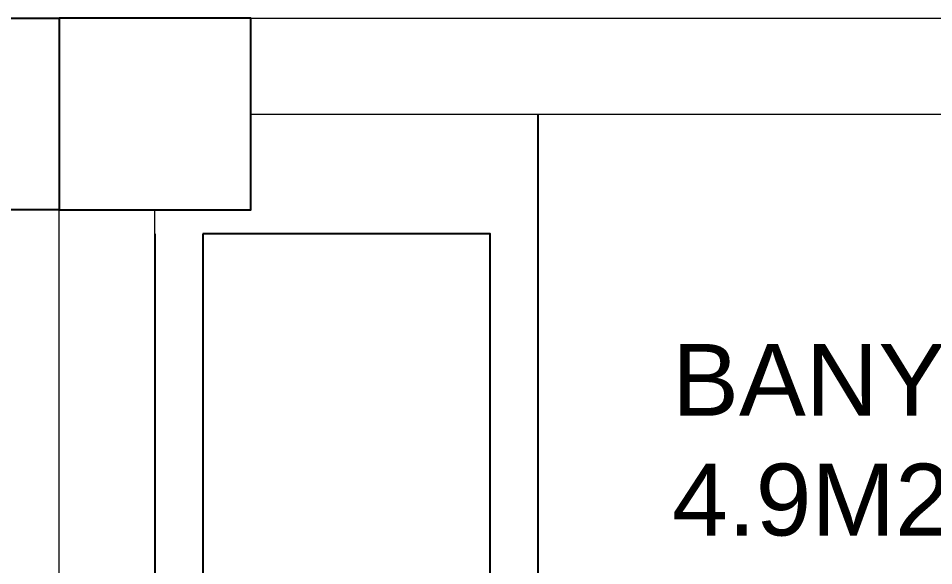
# Model space of a CAD drawing. Header units: millimetres. Extents: x 699029 to 727993, y 4486031 to 4516039.
# Drawn here: x 726112.9 to 726304.1, y 4492566.1 to 4492680.4 of the extents above; entities that cross this region are included whole.
import ezdxf

# ---------------------------------------------------------------- set-up
doc = ezdxf.new("R2010")
doc.units = ezdxf.units.MM
doc.layers.add('A-BA', color=1, linetype='Continuous')
doc.layers.add('Deko_Zemin Seramik5', color=155, linetype='Continuous')
doc.layers.add('DBM_w_sld', color=111, linetype='Continuous', lineweight=20)
doc.styles.get("Standard").update_dxf_attribs({"font": 'arial.ttf'})

msp = doc.modelspace()

# ---------------------------------------------------------------- linework, layer by layer
at = {"layer": 'A-BA', "ltscale": 10}
for points in [[(726121.45, 4492640.38), (726081.45, 4492640.38), (726081.45, 4492680.38), (726121.45, 4492680.38)], [(726121.45, 4492640.38), (726161.45, 4492640.38), (726161.45, 4492680.38), (726121.45, 4492680.38)]]:
    msp.add_lwpolyline(points, close=True, dxfattribs=at)
at = {"layer": 'DBM_w_sld'}
for points in [[(726081.45, 4491630.38), (726121.45, 4491630.38), (726121.45, 4492680.38), (725402.86, 4492680.38)], [(726161.45, 4491630.38), (726121.45, 4491630.38), (726121.45, 4492680.38), (726840.03, 4492680.38)], [(726161.45, 4492660.38), (726378.3, 4492660.38)], [(726141.45, 4492239.65), (726141.45, 4492640.38)]]:
    msp.add_lwpolyline(points, dxfattribs=at)
at = {"layer": 'Deko_Zemin Seramik5'}
msp.add_lwpolyline([(726141.45, 4492635.38), (726141.45, 4492478), (726221.44, 4492478), (726221.44, 4492660.38)], dxfattribs=at)
msp.add_lwpolyline([(726151.45, 4492635.38), (726151.45, 4492489.97, 0.414145), (726153.45, 4492487.97), (726209.44, 4492487.96, 0.414282), (726211.45, 4492489.96), (726211.45, 4492635.38)], format="xyb", close=True, dxfattribs=at)

# ---------------------------------------------------------------- texts
at = {"color": 5, "lineweight": 53, "insert": (726249.42, 4492612.37), "char_height": 15, "attachment_point": 1}
msp.add_mtext_dynamic_manual_height_columns('{\\C7;BANYO \\P4.9M2}', width=2900.1629, gutter_width=75, heights=[-40.58], dxfattribs=at)

doc.saveas('drawing.dxf')
